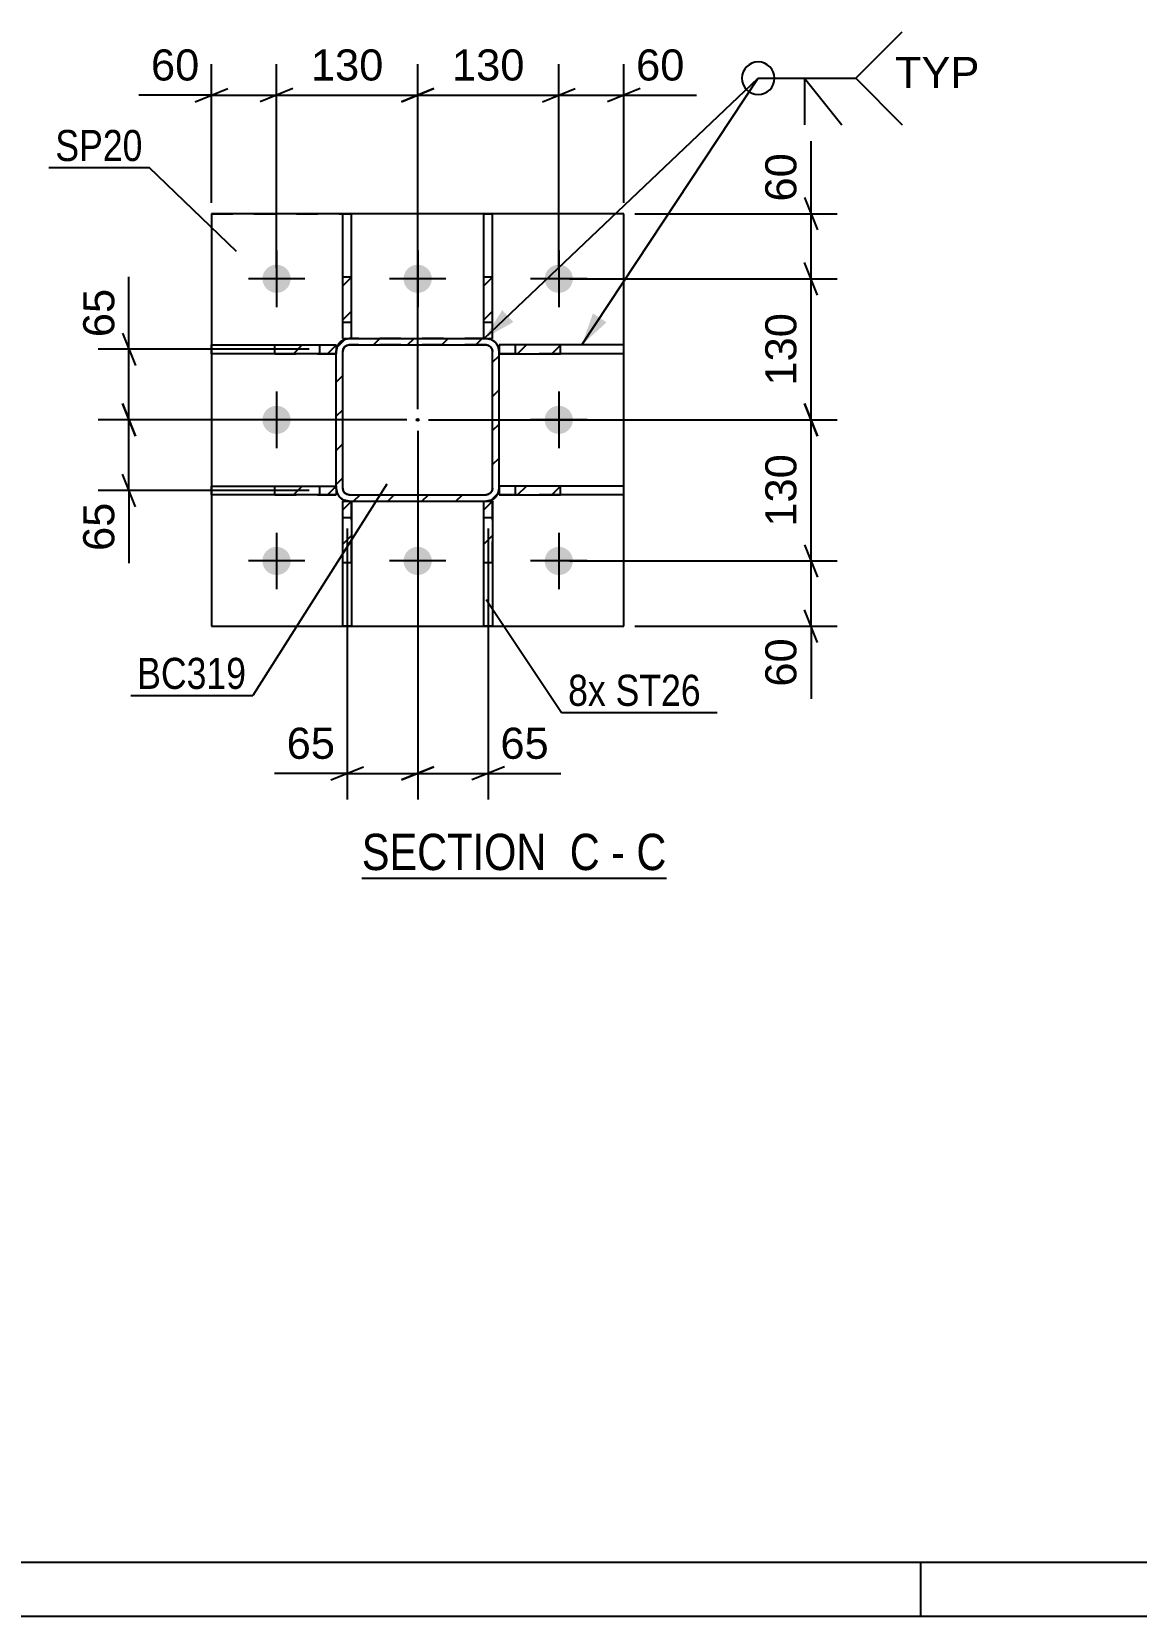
# Model space of a CAD drawing. Header units: millimetres. Extents: x -112 to 729, y -410 to 184.
# Drawn here: x 16.6 to 118.4, y -409.7 to -263.7 of the extents above; entities that cross this region are included whole.
import ezdxf

# ---------------------------------------------------------------- set-up
doc = ezdxf.new("R2010")
doc.units = ezdxf.units.MM
doc.linetypes.add('DXK_LINE_DOT2', pattern=[3.9198, 1.9599, -1.9599])
doc.linetypes.add('DXK_LINE_DOT3', pattern=[5.9187, 2.979, -0.9799, 0.9799, -0.9799])
doc.styles.add('Arial', font='ARIAL.TTF', dxfattribs={"height": 0.2})
doc.styles.add('Arial Narrow', font='ARIALN.TTF', dxfattribs={"height": 0.2})

# ---------------------------------------------------------------- blocks, each defined once
blk = doc.blocks.new('Unknown-318931512-1115')
at = {"color": 5, "linetype": 'Continuous'}
for p, q in [((-107.46, -404.71), (723.54, -404.71)), ((98.54, -409.71), (98.54, -404.71)), ((-112.46, -409.71), (728.54, -409.71))]:
    blk.add_line(p, q, dxfattribs=at)
blk = doc.blocks.new('Unknown-318931512-16 - 5446')
at = {"color": 6, "linetype": 'Continuous'}
blk.add_line((47.02, -341.7), (75.09, -341.7), dxfattribs=at)
at = {"color": 0, "linetype": 'Continuous'}
for points in [[(65.13, -340.95), (65.13, -337.45), (47.02, -337.45), (47.02, -340.95)], [(68.94, -340.95), (68.94, -337.45), (66.18, -337.45), (66.18, -340.95)], [(71.27, -340.95), (71.27, -337.45), (69.99, -337.45), (69.99, -340.95)], [(75.09, -340.95), (75.09, -337.45), (72.32, -337.45), (72.32, -340.95)]]:
    blk.add_wipeout(points, dxfattribs=at)
at = {"color": 7, "linetype": 'Continuous', "style": 'Arial Narrow'}
for s, p in [('SECTION ', (47.02, -340.95)), ('C', (66.18, -340.95)), ('C', (72.32, -340.95)), ('-', (69.99, -340.95))]:
    blk.add_text(s, height=3.34, dxfattribs=at).set_placement(p)
blk = doc.blocks.new('Part-318931512-5499 - 5446')
at = {"linetype": 'Continuous'}
h = blk.add_hatch(dxfattribs=at)
h.set_pattern_fill('', scale=0.7, style=0, pattern_type=0)
h.set_pattern_definition([(45, (65.3212, -305.574), (-1.57154, 1.57154), [])])
h.paths.add_polyline_path([(65.32, -306.37), (65.32, -305.57), (59.67, -305.57), (59.67, -306.37)])
at = {"color": 7, "linetype": 'DXK_LINE_DOT2'}
for p, q in [((65.32, -305.57), (59.67, -305.57)), ((59.67, -305.57), (59.67, -306.37)), ((65.32, -306.37), (59.67, -306.37)), ((61.17, -306.37), (61.17, -305.57))]:
    blk.add_line(p, q, dxfattribs=at)
at = {"color": 2, "linetype": 'Continuous'}
for p, q in [((65.32, -305.57), (59.67, -305.57)), ((59.67, -305.57), (59.67, -306.37)), ((59.67, -306.37), (65.32, -306.37)), ((71.17, -305.57), (65.32, -305.57)), ((65.32, -306.37), (65.32, -305.57)), ((71.17, -306.37), (65.32, -306.37)), ((71.17, -306.37), (71.17, -305.57))]:
    blk.add_line(p, q, dxfattribs=at)
blk = doc.blocks.new('Part-318931512-5538 - 5446')
at = {"linetype": 'Continuous'}
h = blk.add_hatch(dxfattribs=at)
h.set_pattern_fill('', scale=0.7, style=0, pattern_type=0)
h.set_pattern_definition([(45, (59.0676, -306.974), (-1.57154, 1.57154), [])])
h.paths.add_polyline_path([(59.07, -312.63), (59.07, -306.97), (58.27, -306.97), (58.27, -312.63)])
at = {"color": 7, "linetype": 'DXK_LINE_DOT2'}
for p, q in [((58.27, -312.63), (58.27, -306.97)), ((58.27, -306.97), (59.07, -306.97)), ((59.07, -312.63), (59.07, -306.97)), ((58.27, -308.47), (59.07, -308.47))]:
    blk.add_line(p, q, dxfattribs=at)
at = {"color": 2, "linetype": 'Continuous'}
for p, q in [((58.27, -312.63), (58.27, -306.97)), ((58.27, -306.97), (59.07, -306.97)), ((59.07, -306.97), (59.07, -312.63)), ((58.27, -318.47), (58.27, -312.63)), ((59.07, -312.63), (58.27, -312.63)), ((59.07, -312.63), (59.07, -318.47)), ((59.07, -318.47), (58.27, -318.47))]:
    blk.add_line(p, q, dxfattribs=at)
blk = doc.blocks.new('Part-318931512-5494 - 5446')
at = {"linetype": 'Continuous'}
h = blk.add_hatch(dxfattribs=at)
h.set_pattern_fill('', scale=0.7, style=0, pattern_type=0)
h.set_pattern_definition([(45, (65.3212, -292.574), (-1.57154, 1.57154), [])])
h.paths.add_polyline_path([(65.32, -293.37), (65.32, -292.57), (59.67, -292.57), (59.67, -293.37)])
at = {"color": 7, "linetype": 'DXK_LINE_DOT2'}
for p, q in [((65.32, -292.57), (59.67, -292.57)), ((59.67, -292.57), (59.67, -293.37)), ((65.32, -293.37), (59.67, -293.37)), ((61.17, -293.37), (61.17, -292.57))]:
    blk.add_line(p, q, dxfattribs=at)
at = {"color": 2, "linetype": 'Continuous'}
for p, q in [((65.32, -292.57), (59.67, -292.57)), ((59.67, -292.57), (59.67, -293.37)), ((59.67, -293.37), (65.32, -293.37)), ((71.17, -292.57), (65.32, -292.57)), ((65.32, -293.37), (65.32, -292.57)), ((71.17, -293.37), (65.32, -293.37)), ((71.17, -293.37), (71.17, -292.57))]:
    blk.add_line(p, q, dxfattribs=at)
blk = doc.blocks.new('Part-318931512-5454 - 5446')
at = {"color": 2, "linetype": 'Continuous'}
for p, q in [((33.17, -280.47), (33.17, -318.47)), ((71.17, -280.47), (33.17, -280.47)), ((71.17, -318.47), (71.17, -280.47)), ((33.17, -318.47), (71.17, -318.47))]:
    blk.add_line(p, q, dxfattribs=at)
at = {"color": 7, "linetype": 'DXK_LINE_DOT2'}
for p, q in [((33.17, -280.47), (46.07, -280.47)), ((33.17, -318.47), (46.07, -318.47))]:
    blk.add_line(p, q, dxfattribs=at)
blk = doc.blocks.new('Part-318931512-5551 - 5446')
at = {"linetype": 'Continuous'}
h = blk.add_hatch(dxfattribs=at)
h.set_pattern_fill('', scale=0.7, style=0, pattern_type=0)
h.set_pattern_definition([(45, (59.0676, -286.3207), (-1.57154, 1.57154), [])])
h.paths.add_polyline_path([(59.07, -291.97), (59.07, -286.32), (58.27, -286.32), (58.27, -291.97)])
at = {"color": 2, "linetype": 'Continuous'}
for p, q in [((58.27, -280.47), (59.07, -280.47)), ((58.27, -286.32), (58.27, -280.47)), ((59.07, -286.32), (59.07, -280.47)), ((58.27, -291.97), (58.27, -286.32)), ((59.07, -286.32), (58.27, -286.32)), ((59.07, -291.97), (59.07, -286.32)), ((58.27, -291.97), (59.07, -291.97))]:
    blk.add_line(p, q, dxfattribs=at)
at = {"color": 7, "linetype": 'DXK_LINE_DOT2'}
for p, q in [((58.27, -291.97), (58.27, -286.32)), ((59.07, -291.97), (59.07, -286.32)), ((58.27, -290.47), (59.07, -290.47)), ((58.27, -291.97), (59.07, -291.97))]:
    blk.add_line(p, q, dxfattribs=at)
blk = doc.blocks.new('Part-318931512-5543 - 5446')
at = {"linetype": 'Continuous'}
h = blk.add_hatch(dxfattribs=at)
h.set_pattern_fill('', scale=0.7, style=0, pattern_type=0)
h.set_pattern_definition([(45, (46.0681, -306.974), (-1.57154, 1.57154), [])])
h.paths.add_polyline_path([(46.07, -312.63), (46.07, -306.97), (45.27, -306.97), (45.27, -312.63)])
at = {"color": 7, "linetype": 'DXK_LINE_DOT2'}
for p, q in [((45.27, -312.63), (45.27, -306.97)), ((45.27, -306.97), (46.07, -306.97)), ((46.07, -312.63), (46.07, -306.97)), ((45.27, -308.47), (46.07, -308.47))]:
    blk.add_line(p, q, dxfattribs=at)
at = {"color": 2, "linetype": 'Continuous'}
for p, q in [((45.27, -312.63), (45.27, -306.97)), ((45.27, -306.97), (46.07, -306.97)), ((46.07, -306.97), (46.07, -312.63)), ((45.27, -318.47), (45.27, -312.63)), ((46.07, -312.63), (45.27, -312.63)), ((46.07, -312.63), (46.07, -318.47)), ((46.07, -318.47), (45.27, -318.47))]:
    blk.add_line(p, q, dxfattribs=at)
blk = doc.blocks.new('Bolt-318931512-5511 - 5446')
at = {"linetype": 'Continuous'}
for points in [[(40.47, -286.47, -1), (37.87, -286.47, -1)], [(53.47, -286.47, -1), (50.87, -286.47, -1)], [(66.47, -286.47, -1), (63.87, -286.47, -1)], [(40.47, -299.47, -1), (37.87, -299.47, -1)], [(66.47, -299.47, -1), (63.87, -299.47, -1)], [(40.47, -312.47, -1), (37.87, -312.47, -1)], [(53.47, -312.47, -1), (50.87, -312.47, -1)], [(66.47, -312.47, -1), (63.87, -312.47, -1)]]:
    blk.add_hatch(color=1, dxfattribs=at).paths.add_polyline_path(points)
at = {"color": 1, "linetype": 'Continuous'}
for p, q in [((39.17, -283.87), (39.17, -289.07)), ((52.17, -283.87), (52.17, -289.07)), ((65.17, -283.87), (65.17, -289.07)), ((41.77, -286.47), (36.57, -286.47)), ((54.77, -286.47), (49.57, -286.47)), ((67.77, -286.47), (62.57, -286.47)), ((39.17, -296.87), (39.17, -302.07)), ((65.17, -296.87), (65.17, -302.07)), ((41.77, -299.47), (36.57, -299.47)), ((67.77, -299.47), (62.57, -299.47)), ((39.17, -309.87), (39.17, -315.07)), ((52.17, -309.87), (52.17, -315.07)), ((65.17, -309.87), (65.17, -315.07)), ((41.77, -312.47), (36.57, -312.47)), ((54.77, -312.47), (49.57, -312.47)), ((67.77, -312.47), (62.57, -312.47))]:
    blk.add_line(p, q, dxfattribs=at)
blk = doc.blocks.new('Part-318931512-5556 - 5446')
at = {"linetype": 'Continuous'}
h = blk.add_hatch(dxfattribs=at)
h.set_pattern_fill('', scale=0.7, style=0, pattern_type=0)
h.set_pattern_definition([(45, (46.0681, -286.3207), (-1.57154, 1.57154), [])])
h.paths.add_polyline_path([(46.07, -291.97), (46.07, -286.32), (45.27, -286.32), (45.27, -291.97)])
at = {"color": 2, "linetype": 'Continuous'}
for p, q in [((45.27, -280.47), (46.07, -280.47)), ((45.27, -286.32), (45.27, -280.47)), ((46.07, -286.32), (46.07, -280.47)), ((45.27, -291.97), (45.27, -286.32)), ((46.07, -286.32), (45.27, -286.32)), ((46.07, -291.97), (46.07, -286.32)), ((45.27, -291.97), (46.07, -291.97))]:
    blk.add_line(p, q, dxfattribs=at)
at = {"color": 7, "linetype": 'DXK_LINE_DOT2'}
for p, q in [((45.27, -291.97), (45.27, -286.32)), ((46.07, -291.97), (46.07, -286.32)), ((45.27, -290.47), (46.07, -290.47)), ((45.27, -291.97), (46.07, -291.97))]:
    blk.add_line(p, q, dxfattribs=at)
blk = doc.blocks.new('Part-318931512-5594 - 5446')
at = {"linetype": 'Continuous'}
h = blk.add_hatch(dxfattribs=at)
h.set_pattern_fill('', scale=0.7, style=0, pattern_type=0)
h.set_pattern_definition([(45, (44.6678, -305.574), (-1.57154, 1.57154), [])])
h.paths.add_polyline_path([(44.67, -306.37), (44.67, -305.57), (39.01, -305.57), (39.01, -306.37)])
at = {"color": 2, "linetype": 'Continuous'}
for p, q in [((33.17, -305.57), (39.01, -305.57)), ((33.17, -306.37), (33.17, -305.57)), ((39.01, -306.37), (33.17, -306.37)), ((39.01, -305.57), (44.67, -305.57)), ((39.01, -306.37), (39.01, -305.57)), ((44.67, -306.37), (39.01, -306.37)), ((44.67, -305.57), (44.67, -306.37))]:
    blk.add_line(p, q, dxfattribs=at)
at = {"color": 7, "linetype": 'DXK_LINE_DOT2'}
for p, q in [((39.01, -305.57), (44.67, -305.57)), ((39.01, -306.37), (44.67, -306.37)), ((43.17, -306.37), (43.17, -305.57)), ((44.67, -305.57), (44.67, -306.37))]:
    blk.add_line(p, q, dxfattribs=at)
blk = doc.blocks.new('Part-318931512-5599 - 5446')
at = {"linetype": 'Continuous'}
h = blk.add_hatch(dxfattribs=at)
h.set_pattern_fill('', scale=0.7, style=0, pattern_type=0)
h.set_pattern_definition([(45, (44.6678, -292.574), (-1.57154, 1.57154), [])])
h.paths.add_polyline_path([(44.67, -293.37), (44.67, -292.57), (39.01, -292.57), (39.01, -293.37)])
at = {"color": 2, "linetype": 'Continuous'}
for p, q in [((33.17, -292.57), (39.01, -292.57)), ((33.17, -293.37), (33.17, -292.57)), ((39.01, -293.37), (33.17, -293.37)), ((39.01, -292.57), (44.67, -292.57)), ((39.01, -293.37), (39.01, -292.57)), ((44.67, -293.37), (39.01, -293.37)), ((44.67, -292.57), (44.67, -293.37))]:
    blk.add_line(p, q, dxfattribs=at)
at = {"color": 7, "linetype": 'DXK_LINE_DOT2'}
for p, q in [((39.01, -292.57), (44.67, -292.57)), ((39.01, -293.37), (44.67, -293.37)), ((43.17, -293.37), (43.17, -292.57)), ((44.67, -292.57), (44.67, -293.37))]:
    blk.add_line(p, q, dxfattribs=at)
blk = doc.blocks.new('Part-318931512-5625 - 5446')
at = {"linetype": 'Continuous'}
h = blk.add_hatch(dxfattribs=at)
h.set_pattern_fill('', scale=0.7, style=0, pattern_type=0)
h.set_pattern_definition([(45, (58.9267, -306.8826), (-1.57154, 1.57154), [])])
h.paths.add_polyline_path([(58.47, -306.97), (58.93, -306.88), (59.32, -306.62), (59.58, -306.23), (59.67, -305.77), (59.67, -293.17), (59.58, -292.71), (59.32, -292.33), (58.93, -292.07), (58.47, -291.97), (45.87, -291.97), (45.41, -292.07), (45.02, -292.33), (44.76, -292.71), (44.67, -293.17), (44.67, -305.77), (44.76, -306.23), (45.02, -306.62), (45.41, -306.88), (45.87, -306.97)])
h.paths.add_polyline_path([(45.87, -306.37), (45.64, -306.33), (45.44, -306.2), (45.31, -306), (45.27, -305.77), (45.27, -293.17), (45.31, -292.94), (45.44, -292.75), (45.64, -292.62), (45.87, -292.57), (58.47, -292.57), (58.7, -292.62), (58.89, -292.75), (59.02, -292.94), (59.07, -293.17), (59.07, -305.77), (59.02, -306), (58.89, -306.2), (58.7, -306.33), (58.47, -306.37)])
blk.add_hatch(color=246, dxfattribs=at).paths.add_polyline_path([(52.17, -299.57, -1), (52.17, -299.37, -1)])
at = {"color": 7, "linetype": 'DXK_LINE_DOT2'}
for p, q in [((45.41, -292.07), (45.87, -291.97)), ((58.47, -291.97), (45.87, -291.97)), ((58.47, -291.97), (58.93, -292.07)), ((44.67, -293.17), (44.76, -292.71)), ((44.67, -305.77), (44.67, -293.17)), ((45.31, -292.94), (45.27, -293.17)), ((45.27, -305.77), (45.27, -293.17)), ((45.44, -292.75), (45.31, -292.94)), ((45.64, -292.62), (45.44, -292.75)), ((45.87, -292.57), (45.64, -292.62)), ((58.47, -292.57), (45.87, -292.57)), ((58.7, -292.62), (58.47, -292.57)), ((58.89, -292.75), (58.7, -292.62)), ((59.02, -292.94), (58.89, -292.75)), ((59.07, -293.17), (59.02, -292.94)), ((59.07, -305.77), (59.07, -293.17)), ((59.58, -292.71), (59.67, -293.17)), ((59.67, -305.77), (59.67, -293.17)), ((44.76, -306.23), (44.67, -305.77)), ((45.27, -305.77), (45.31, -306)), ((45.31, -306), (45.44, -306.2)), ((45.44, -306.2), (45.64, -306.33)), ((45.64, -306.33), (45.87, -306.37)), ((45.87, -306.37), (58.47, -306.37)), ((58.47, -306.37), (58.7, -306.33)), ((58.7, -306.33), (58.89, -306.2)), ((58.89, -306.2), (59.02, -306)), ((59.02, -306), (59.07, -305.77)), ((59.67, -305.77), (59.58, -306.23)), ((45.87, -306.97), (45.41, -306.88)), ((45.87, -306.97), (58.47, -306.97)), ((58.93, -306.88), (58.47, -306.97))]:
    blk.add_line(p, q, dxfattribs=at)
at = {"color": 2, "linetype": 'Continuous'}
for p, q in [((45.87, -291.97), (45.41, -292.07)), ((45.87, -291.97), (58.47, -291.97)), ((58.93, -292.07), (58.47, -291.97)), ((44.76, -292.71), (44.67, -293.17)), ((44.67, -305.77), (44.67, -293.17)), ((45.27, -293.17), (45.31, -292.94)), ((45.27, -305.77), (45.27, -293.17)), ((45.31, -292.94), (45.44, -292.75)), ((45.44, -292.75), (45.64, -292.62)), ((45.64, -292.62), (45.87, -292.57)), ((45.87, -292.57), (58.47, -292.57)), ((58.47, -292.57), (58.7, -292.62)), ((58.7, -292.62), (58.89, -292.75)), ((58.89, -292.75), (59.02, -292.94)), ((59.02, -292.94), (59.07, -293.17)), ((59.07, -305.77), (59.07, -293.17)), ((59.67, -293.17), (59.58, -292.71)), ((59.67, -305.77), (59.67, -293.17)), ((44.67, -305.77), (44.76, -306.23)), ((45.31, -306), (45.27, -305.77)), ((45.44, -306.2), (45.31, -306)), ((45.64, -306.33), (45.44, -306.2)), ((45.87, -306.37), (45.64, -306.33)), ((45.87, -306.37), (58.47, -306.37)), ((58.7, -306.33), (58.47, -306.37)), ((58.89, -306.2), (58.7, -306.33)), ((59.02, -306), (58.89, -306.2)), ((59.07, -305.77), (59.02, -306)), ((59.58, -306.23), (59.67, -305.77)), ((45.41, -306.88), (45.87, -306.97)), ((45.87, -306.97), (58.47, -306.97)), ((58.47, -306.97), (58.93, -306.88))]:
    blk.add_line(p, q, dxfattribs=at)
at = {"color": 7, "linetype": 'DXK_LINE_DOT3'}
blk.add_line((52.17, -299.47), (52.17, -299.47), dxfattribs=at)
at = {"color": 246, "linetype": 'DXK_LINE_DOT2'}
blk.add_line((52.17, -299.47), (52.17, -299.47), dxfattribs=at)
at = {"color": 246, "linetype": 'Continuous'}
blk.add_circle((52.17, -299.47), 0.1, dxfattribs=at)
at = {"color": 7, "linetype": 'DXK_LINE_DOT2'}
for centre, start, end in [((45.87, -293.17), 112.5, 157.5), ((58.47, -293.17), 22.5, 67.5), ((45.87, -305.77), 202.5, 247.5), ((58.47, -305.77), 292.5, 337.5)]:
    blk.add_arc(centre, 1.2, start, end, dxfattribs=at)
at = {"color": 2, "linetype": 'Continuous'}
for centre, start, end in [((45.87, -293.17), 112.5, 157.5), ((58.47, -293.17), 22.5, 67.5), ((45.87, -305.77), 202.5, 247.5), ((58.47, -305.77), 292.5, 337.5)]:
    blk.add_arc(centre, 1.2, start, end, dxfattribs=at)
blk = doc.blocks.new('StraightDimension-318931512-5802 - 5446')
at = {"color": 7, "linetype": 'Continuous'}
for p, q in [((39.17, -285.47), (39.17, -266.7)), ((52.17, -298.47), (52.17, -266.7)), ((40.67, -268.95), (37.67, -270.15)), ((39.17, -269.55), (52.17, -269.55)), ((50.67, -270.15), (53.67, -268.95))]:
    blk.add_line(p, q, dxfattribs=at)
at = {"color": 0}
blk.add_wipeout([(49.6, -268.8), (49.6, -264.6), (41.73, -264.6), (41.73, -268.8)], dxfattribs=at)
at = {"color": 3, "style": 'Arial'}
blk.add_text('130', height=2.865, dxfattribs=at).set_placement((42.33, -268.2))
blk = doc.blocks.new('StraightDimension-318931512-5698 - 5446')
at = {"color": 7, "linetype": 'Continuous'}
for p, q in [((24.97, -297.97), (26.17, -300.97)), ((51.17, -299.47), (22.72, -299.47)), ((25.57, -305.97), (25.57, -299.47)), ((26.17, -307.47), (24.97, -304.47)), ((42.17, -305.97), (22.72, -305.97)), ((25.57, -305.97), (25.57, -312.67)), ((25.57, -305.97), (25.57, -312.67))]:
    blk.add_line(p, q, dxfattribs=at)
at = {"color": 0}
blk.add_wipeout([(24.82, -306.5), (20.62, -306.5), (20.62, -312.15), (24.82, -312.15)], dxfattribs=at)
at = {"color": 3, "style": 'Arial'}
blk.add_text('65', height=2.865, rotation=90.0002, dxfattribs=at).set_placement((24.22, -311.55))
blk = doc.blocks.new('StraightDimension-318931512-5765 - 5446')
at = {"color": 7, "linetype": 'Continuous'}
for p, q in [((88.41, -280.47), (88.41, -273.78)), ((88.41, -280.47), (88.41, -273.78)), ((87.81, -278.97), (89.01, -281.97)), ((72.17, -280.47), (90.81, -280.47)), ((88.41, -286.47), (88.41, -280.47)), ((89.01, -287.97), (87.81, -284.97)), ((66.17, -286.47), (90.81, -286.47))]:
    blk.add_line(p, q, dxfattribs=at)
at = {"color": 0}
blk.add_wipeout([(87.66, -274.3), (83.46, -274.3), (83.46, -279.95), (87.66, -279.95)], dxfattribs=at)
at = {"color": 3, "style": 'Arial'}
blk.add_text('60', height=2.865, rotation=90.0002, dxfattribs=at).set_placement((87.06, -279.35))
blk = doc.blocks.new('StraightDimension-318931512-5672 - 5446')
at = {"color": 7, "linetype": 'Continuous'}
for p, q in [((52.17, -300.47), (52.17, -334.45)), ((45.67, -309.47), (45.67, -334.45)), ((45.67, -332.05), (38.97, -332.05)), ((45.67, -332.05), (38.97, -332.05)), ((44.17, -332.65), (47.17, -331.45)), ((45.67, -332.05), (52.17, -332.05)), ((53.67, -331.45), (50.67, -332.65))]:
    blk.add_line(p, q, dxfattribs=at)
at = {"color": 0}
blk.add_wipeout([(45.14, -331.3), (45.14, -327.1), (39.5, -327.1), (39.5, -331.3)], dxfattribs=at)
at = {"color": 3, "style": 'Arial'}
blk.add_text('65', height=2.865, dxfattribs=at).set_placement((40.1, -330.7))
blk = doc.blocks.new('StraightDimension-318931512-5749 - 5446')
at = {"color": 7, "linetype": 'Continuous'}
for p, q in [((89.01, -287.97), (87.81, -284.97)), ((66.17, -286.47), (90.81, -286.47)), ((88.41, -299.47), (88.41, -286.47)), ((87.81, -297.97), (89.01, -300.97)), ((53.17, -299.47), (90.81, -299.47))]:
    blk.add_line(p, q, dxfattribs=at)
at = {"color": 0}
blk.add_wipeout([(87.66, -289.04), (83.46, -289.04), (83.46, -296.91), (87.66, -296.91)], dxfattribs=at)
at = {"color": 3, "style": 'Arial'}
blk.add_text('130', height=2.865, rotation=90.0002, dxfattribs=at).set_placement((87.06, -296.31))
blk = doc.blocks.new('StraightDimension-318931512-5685 - 5446')
at = {"color": 7, "linetype": 'Continuous'}
for p, q in [((52.17, -300.47), (52.17, -334.45)), ((58.67, -309.47), (58.67, -334.45)), ((50.67, -332.65), (53.67, -331.45)), ((52.17, -332.05), (58.67, -332.05)), ((60.17, -331.45), (57.17, -332.65)), ((58.67, -332.05), (65.36, -332.05)), ((58.67, -332.05), (65.36, -332.05))]:
    blk.add_line(p, q, dxfattribs=at)
at = {"color": 0}
blk.add_wipeout([(64.84, -331.3), (64.84, -327.1), (59.19, -327.1), (59.19, -331.3)], dxfattribs=at)
at = {"color": 3, "style": 'Arial'}
blk.add_text('65', height=2.865, dxfattribs=at).set_placement((59.79, -330.7))
blk = doc.blocks.new('StraightDimension-318931512-5818 - 5446')
at = {"color": 7, "linetype": 'Continuous'}
for p, q in [((33.17, -279.47), (33.17, -266.7)), ((39.17, -285.47), (39.17, -266.7)), ((33.17, -269.55), (26.47, -269.55)), ((33.17, -269.55), (26.47, -269.55)), ((31.67, -270.15), (34.67, -268.95)), ((33.17, -269.55), (39.17, -269.55)), ((40.67, -268.95), (37.67, -270.15))]:
    blk.add_line(p, q, dxfattribs=at)
at = {"color": 0}
blk.add_wipeout([(32.64, -268.8), (32.64, -264.6), (27, -264.6), (27, -268.8)], dxfattribs=at)
at = {"color": 3, "style": 'Arial'}
blk.add_text('60', height=2.865, dxfattribs=at).set_placement((27.6, -268.2))
blk = doc.blocks.new('StraightDimension-318931512-5723 - 5446')
at = {"color": 7, "linetype": 'Continuous'}
for p, q in [((87.81, -310.97), (89.01, -313.97)), ((66.17, -312.47), (90.81, -312.47)), ((88.41, -318.47), (88.41, -312.47)), ((89.01, -319.97), (87.81, -316.97)), ((72.17, -318.47), (90.81, -318.47)), ((88.41, -318.47), (88.41, -325.17)), ((88.41, -318.47), (88.41, -325.17))]:
    blk.add_line(p, q, dxfattribs=at)
at = {"color": 0}
blk.add_wipeout([(87.66, -319), (83.46, -319), (83.46, -324.65), (87.66, -324.65)], dxfattribs=at)
at = {"color": 3, "style": 'Arial'}
blk.add_text('60', height=2.865, rotation=90.0002, dxfattribs=at).set_placement((87.06, -324.05))
blk = doc.blocks.new('StraightDimension-318931512-5710 - 5446')
at = {"color": 7, "linetype": 'Continuous'}
for p, q in [((25.57, -292.97), (25.57, -286.28)), ((25.57, -292.97), (25.57, -286.28)), ((24.97, -291.47), (26.17, -294.47)), ((42.17, -292.97), (22.72, -292.97)), ((25.57, -299.47), (25.57, -292.97)), ((26.17, -300.97), (24.97, -297.97)), ((51.17, -299.47), (22.72, -299.47))]:
    blk.add_line(p, q, dxfattribs=at)
at = {"color": 0}
blk.add_wipeout([(24.82, -286.8), (20.62, -286.8), (20.62, -292.45), (24.82, -292.45)], dxfattribs=at)
at = {"color": 3, "style": 'Arial'}
blk.add_text('65', height=2.865, rotation=90.0002, dxfattribs=at).set_placement((24.22, -291.85))
blk = doc.blocks.new('StraightDimension-318931512-5733 - 5446')
at = {"color": 7, "linetype": 'Continuous'}
for p, q in [((89.01, -300.97), (87.81, -297.97)), ((53.17, -299.47), (90.81, -299.47)), ((88.41, -312.47), (88.41, -299.47)), ((87.81, -310.97), (89.01, -313.97)), ((66.17, -312.47), (90.81, -312.47))]:
    blk.add_line(p, q, dxfattribs=at)
at = {"color": 0}
blk.add_wipeout([(87.66, -302.04), (83.46, -302.04), (83.46, -309.91), (87.66, -309.91)], dxfattribs=at)
at = {"color": 3, "style": 'Arial'}
blk.add_text('130', height=2.865, rotation=90.0002, dxfattribs=at).set_placement((87.06, -309.31))
blk = doc.blocks.new('StraightDimension-318931512-5776 - 5446')
at = {"color": 7, "linetype": 'Continuous'}
for p, q in [((52.17, -298.47), (52.17, -266.7)), ((65.17, -285.47), (65.17, -266.7)), ((53.67, -268.95), (50.67, -270.15)), ((52.17, -269.55), (65.17, -269.55)), ((63.67, -270.15), (66.67, -268.95))]:
    blk.add_line(p, q, dxfattribs=at)
at = {"color": 0}
blk.add_wipeout([(62.6, -268.8), (62.6, -264.6), (54.73, -264.6), (54.73, -268.8)], dxfattribs=at)
at = {"color": 3, "style": 'Arial'}
blk.add_text('130', height=2.865, dxfattribs=at).set_placement((55.33, -268.2))
blk = doc.blocks.new('StraightDimension-318931512-5792 - 5446')
at = {"color": 7, "linetype": 'Continuous'}
for p, q in [((65.17, -285.47), (65.17, -266.7)), ((71.17, -279.47), (71.17, -266.7)), ((63.67, -270.15), (66.67, -268.95)), ((65.17, -269.55), (71.17, -269.55)), ((72.67, -268.95), (69.67, -270.15)), ((71.17, -269.55), (77.86, -269.55)), ((71.17, -269.55), (77.86, -269.55))]:
    blk.add_line(p, q, dxfattribs=at)
at = {"color": 0}
blk.add_wipeout([(77.34, -268.8), (77.34, -264.6), (71.69, -264.6), (71.69, -268.8)], dxfattribs=at)
at = {"color": 3, "style": 'Arial'}
blk.add_text('60', height=2.865, dxfattribs=at).set_placement((72.29, -268.2))
blk = doc.blocks.new('Mark-318931512-5450 - 5446')
at = {"color": 0}
blk.add_wipeout([(26.83, -275.62), (26.83, -272.62), (18.79, -272.62), (18.79, -275.62)], dxfattribs=at)
blk.add_wipeout([(26.83, -275.62), (26.83, -272.62), (18.79, -272.62), (18.79, -275.62)], dxfattribs=at)
at = {"color": 30, "linetype": 'Continuous'}
for p in [(18.19, -276.22), (35.47, -283.97)]:
    blk.add_line(p, (27.43, -276.22), dxfattribs=at)
at = {"color": 3, "style": 'Arial Narrow'}
blk.add_text('SP20', height=2.863, dxfattribs=at).set_placement((18.79, -275.62))
blk = doc.blocks.new('Mark-318931512-5621 - 5446')
at = {"color": 0}
blk.add_wipeout([(36.38, -324.26), (36.38, -321.26), (26.33, -321.26), (26.33, -324.26)], dxfattribs=at)
blk.add_wipeout([(36.38, -324.26), (36.38, -321.26), (26.33, -321.26), (26.33, -324.26)], dxfattribs=at)
at = {"color": 30, "linetype": 'Continuous'}
for p in [(49.32, -305.4), (25.73, -324.86)]:
    blk.add_line(p, (36.98, -324.86), dxfattribs=at)
at = {"color": 3, "style": 'Arial Narrow'}
blk.add_text('BC319', height=2.863, dxfattribs=at).set_placement((26.33, -324.26))
blk = doc.blocks.new('WeldMark-318931512-5828 - 5446')
at = {"linetype": 'Continuous'}
for points in [[(60.99, -290.45), (58.3, -291.97), (59.96, -289.36)], [(69.57, -290.48), (67.29, -292.57), (68.32, -289.66)]]:
    blk.add_hatch(color=30, dxfattribs=at).paths.add_polyline_path(points)
at = {"color": 30, "linetype": 'Continuous'}
for p, q in [((58.3, -291.97), (83.54, -267.99)), ((67.29, -292.57), (83.54, -267.99)), ((83.54, -267.99), (92.54, -267.99))]:
    blk.add_line(p, q, dxfattribs=at)
at = {"color": 3, "linetype": 'Continuous'}
for q in [(91.25, -272.27), (87.82, -272.27)]:
    blk.add_line((87.82, -267.99), q, dxfattribs=at)
for start, end in [(90, 270), (270, 90)]:
    blk.add_arc((83.54, -267.99), 1.5, start, end, dxfattribs=at)
at = {"color": 0, "linetype": 'Continuous'}
blk.add_wipeout([(103.91, -268.89), (103.91, -265.89), (96.14, -265.89), (96.14, -268.89)], dxfattribs=at)
blk.add_wipeout([(103.91, -268.89), (103.91, -265.89), (96.14, -265.89), (96.14, -268.89)], dxfattribs=at)
at = {"color": 3, "linetype": 'Continuous'}
for q in [(96.82, -263.7), (96.82, -272.27)]:
    blk.add_line((92.54, -267.99), q, dxfattribs=at)
at = {"color": 3, "linetype": 'Continuous', "style": 'Arial'}
blk.add_text('TYP', height=2.865, dxfattribs=at).set_placement((96.14, -268.89))
blk = doc.blocks.new('MarkSet-318931512-5877 - 5446')
at = {"color": 0}
for points in [[(69.5, -325.82), (69.5, -322.82), (66.03, -322.82), (66.03, -325.82)], [(78.26, -325.82), (78.26, -322.82), (70.4, -322.82), (70.4, -325.82)]]:
    blk.add_wipeout(points, dxfattribs=at)
for points in [[(69.5, -325.82), (69.5, -322.82), (66.03, -322.82), (66.03, -325.82)], [(78.26, -325.82), (78.26, -322.82), (70.4, -322.82), (70.4, -325.82)]]:
    blk.add_wipeout(points, dxfattribs=at)
at = {"color": 30, "linetype": 'Continuous'}
for p, q in [((58.47, -316.01), (65.43, -326.42)), ((65.43, -326.42), (79.76, -326.42))]:
    blk.add_line(p, q, dxfattribs=at)
at = {"color": 3, "style": 'Arial Narrow'}
for s, p in [('8x', (66.03, -325.82)), ('ST26', (70.4, -325.82))]:
    blk.add_text(s, height=2.863, dxfattribs=at).set_placement(p)

msp = doc.modelspace()

# ---------------------------------------------------------------- block references
for name in ['Unknown-318931512-1115', 'Part-318931512-5454 - 5446', 'Part-318931512-5556 - 5446', 'Part-318931512-5551 - 5446', 'Bolt-318931512-5511 - 5446', 'Part-318931512-5625 - 5446', 'Part-318931512-5599 - 5446', 'Part-318931512-5494 - 5446', 'Part-318931512-5594 - 5446', 'Part-318931512-5499 - 5446', 'Part-318931512-5543 - 5446', 'Part-318931512-5538 - 5446']:
    msp.add_blockref(name, (0, 0))

# ---------------------------------------------------------------- next in the draw order: block references
for name in ['StraightDimension-318931512-5802 - 5446', 'StraightDimension-318931512-5765 - 5446', 'StraightDimension-318931512-5723 - 5446', 'Unknown-318931512-16 - 5446']:
    msp.add_blockref(name, (0, 0))

# ---------------------------------------------------------------- next in the draw order: block references
for name in ['StraightDimension-318931512-5818 - 5446', 'StraightDimension-318931512-5698 - 5446']:
    msp.add_blockref(name, (0, 0))

# ---------------------------------------------------------------- next in the draw order: block references
for name in ['Mark-318931512-5450 - 5446', 'StraightDimension-318931512-5672 - 5446']:
    msp.add_blockref(name, (0, 0))

# ---------------------------------------------------------------- next in the draw order: block references
for name in ['StraightDimension-318931512-5749 - 5446', 'Mark-318931512-5621 - 5446']:
    msp.add_blockref(name, (0, 0))

# ---------------------------------------------------------------- next in the draw order: block references
msp.add_blockref('StraightDimension-318931512-5685 - 5446', (0, 0))

# ---------------------------------------------------------------- next in the draw order: block references
for name in ['StraightDimension-318931512-5710 - 5446', 'StraightDimension-318931512-5733 - 5446', 'MarkSet-318931512-5877 - 5446']:
    msp.add_blockref(name, (0, 0))

# ---------------------------------------------------------------- next in the draw order: block references
msp.add_blockref('StraightDimension-318931512-5776 - 5446', (0, 0))

# ---------------------------------------------------------------- next in the draw order: block references
msp.add_blockref('StraightDimension-318931512-5792 - 5446', (0, 0))

# ---------------------------------------------------------------- next in the draw order: block references
msp.add_blockref('WeldMark-318931512-5828 - 5446', (0, 0))

doc.saveas('drawing.dxf')
